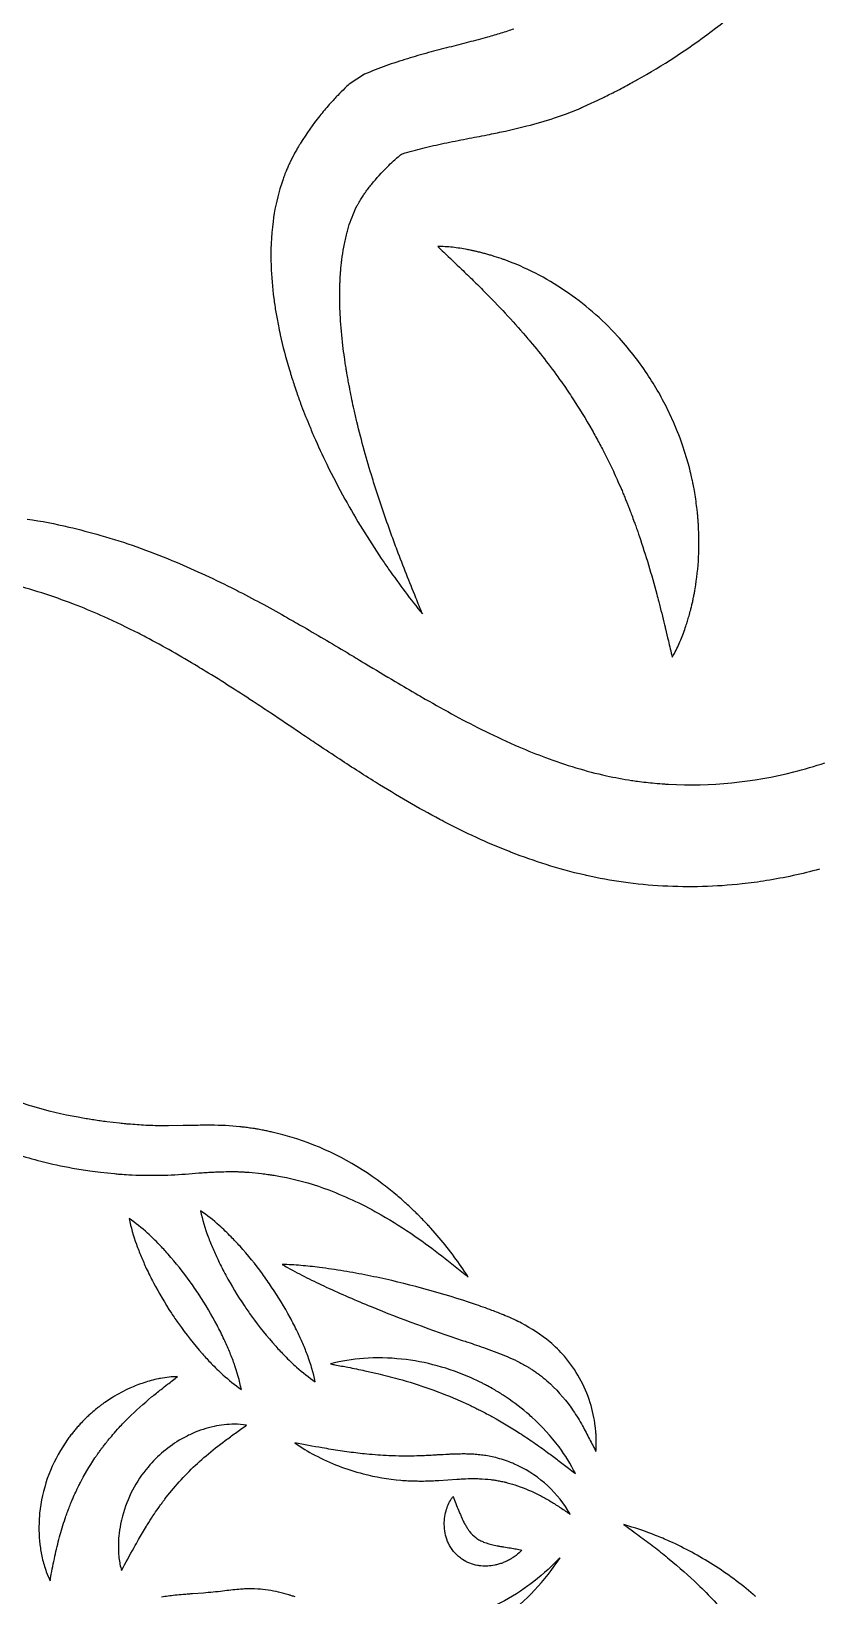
# Model space of a CAD drawing. Header units: millimetres. Extents: x 4236 to 5436, y 1579 to 2339.
# Drawn here: x 4973.7 to 4999.2, y 1722.6 to 1773.3 of the extents above; entities that cross this region are included whole.
import ezdxf

# ---------------------------------------------------------------- set-up
doc = ezdxf.new("R2010")
doc.units = ezdxf.units.MM
doc.layers.add('Default', color=70, linetype='Continuous')

msp = doc.modelspace()

# ---------------------------------------------------------------- linework, layer by layer
at = {"layer": 'Default'}
for points in [[(4989.367, 1773.403, -0.008666), (4988.947, 1773.266, -0.006208), (4988.51, 1773.138, -0.004967), (4987.9, 1772.974, -0.001398), (4987.263, 1772.811, 0.001605), (4986.934, 1772.726, 0.002354), (4986.6, 1772.638, 0.007868), (4985.918, 1772.442, 0.011835), (4985.222, 1772.212, 0.015713), (4984.521, 1771.938), (4984.028, 1771.615, 0.007654), (4983.888, 1771.483, 0.009301), (4983.657, 1771.252, 0.003746), (4983.546, 1771.135, 0.012959), (4983.227, 1770.774, 0.006046), (4983.074, 1770.588, 0.030334), (4982.453, 1769.709, 0.008128), (4982.399, 1769.621, 0.003093), (4982.337, 1769.513, -0.002589), (4982.296, 1769.441, 0.007275), (4982.259, 1769.377, -0.001174), (4982.212, 1769.286), (4982.13, 1769.125, 0.010849), (4982.1, 1769.064, 0.00776), (4982.071, 1769.003, 0.005236), (4982.037, 1768.922, -0.001063), (4981.985, 1768.799, 0.012444), (4981.911, 1768.615, 0.007023), (4981.862, 1768.471, 0.009187), (4981.784, 1768.224, 0.041158), (4981.561, 1767.163, 0.039662), (4981.497, 1765.739, 0.025172), (4981.587, 1764.675, 0.010618), (4981.652, 1764.229, 0.006993), (4981.733, 1763.79, 0.002334), (4981.791, 1763.5, 0.018538), (4982.09, 1762.366, 0.001589), (4982.132, 1762.227, 0.003662), (4982.197, 1762.019, 0.00511), (4982.266, 1761.813, 0.003391), (4982.311, 1761.676, 0.0038), (4982.382, 1761.472, 0.002339), (4982.456, 1761.269, 0.009606), (4982.719, 1760.6, 0.003764), (4982.886, 1760.205, 0.012467), (4983.303, 1759.3, 0.011365), (4983.892, 1758.17, 0.021353), (4985.07, 1756.253, 0.003715), (4985.308, 1755.906, 0.019595), (4986.402, 1754.456, -0.000925), (4986.192, 1754.972, -0.002553), (4985.882, 1755.745, -0.004316), (4985.583, 1756.518, -0.002508), (4985.393, 1757.035, -0.005027), (4985.119, 1757.811, -0.006465), (4984.864, 1758.59, -0.002733), (4984.782, 1758.85, -0.015247), (4984.279, 1760.675, -0.004329), (4984.188, 1761.067, -0.008377), (4984.053, 1761.721, -0.001442), (4984.028, 1761.852, -0.003555), (4983.991, 1762.047, -0.005132), (4983.957, 1762.243, -0.003683), (4983.934, 1762.373, -0.004107), (4983.904, 1762.569, -0.002496), (4983.876, 1762.764, -0.005004), (4983.826, 1763.154, -0.014624), (4983.745, 1764.058, -0.016291), (4983.724, 1764.821, -0.005671), (4983.724, 1764.915, -0.006481), (4983.727, 1765.072, -0.001784), (4983.732, 1765.196, 0.001176), (4983.738, 1765.336, -0.004594), (4983.745, 1765.444, 0.001982), (4983.755, 1765.566, 0.00287), (4983.76, 1765.627, -0.001297), (4983.767, 1765.718, -0.007948), (4983.777, 1765.808, -0.005977), (4983.79, 1765.929, -0.017487), (4983.853, 1766.34, -0.011941), (4983.939, 1766.735, -0.010703), (4983.981, 1766.899, -0.041082), (4984.225, 1767.553), (4984.282, 1767.674, 0.006759), (4984.328, 1767.755, -0.004304), (4984.37, 1767.831, -0.021929), (4984.414, 1767.903), (4984.48, 1768.003, -0.016954), (4984.555, 1768.111, -0.002712), (4984.604, 1768.178, -0.010327), (4984.655, 1768.245, -0.005474), (4984.759, 1768.377, -0.027855), (4985.259, 1768.929, -0.011222), (4985.469, 1769.129, -0.004335), (4985.613, 1769.258, -0.003539), (4985.66, 1769.298, -0.00145), (4985.721, 1769.349, -0.003161), (4985.848, 1769.389, -0.013144), (4986.504, 1769.565, -0.008348), (4987.195, 1769.72, -0.004026), (4987.922, 1769.863, 0.002122), (4988.581, 1769.991, 0.004452), (4989.091, 1770.097, 0.009119), (4989.789, 1770.262, 0.016434), (4990.683, 1770.521), (4991.045, 1770.647), (4991.434, 1770.799, 0.011622), (4991.532, 1770.842, -0.00271), (4991.594, 1770.87), (4991.759, 1770.946), (4992.09, 1771.099, 0.001835), (4992.171, 1771.138, 0.00299), (4992.332, 1771.216, 0.002189), (4992.729, 1771.416, 0.006933), (4992.966, 1771.54, 0.001796), (4993.201, 1771.669, -0.002215), (4993.358, 1771.754, 0.034607), (4995.763, 1773.32, 0.076203), (4999.787, 1777.454, -0.001466)], [(4973.595, 1757.527, -0.020502), (4974.945, 1757.268, -0.012674), (4975.981, 1756.997, -0.029007), (4978.281, 1756.187, -0.017155), (4980.199, 1755.308, -0.002013), (4980.466, 1755.173, -0.006407), (4981.257, 1754.755, -0.004486), (4982.034, 1754.323, -0.001837), (4982.546, 1754.031, -0.004177), (4984.053, 1753.143, -0.000972), (4984.546, 1752.846, 0.00109), (4985.525, 1752.261, 0.002545), (4986.254, 1751.833, 0.001142), (4986.497, 1751.693, 0.004895), (4987.467, 1751.153, 0.008876), (4988.436, 1750.652, 0.012047), (4989.532, 1750.145, 0.013262), (4990.391, 1749.801, 0.017161), (4991.378, 1749.468, 0.020373), (4992.371, 1749.211, 0.017162), (4993.182, 1749.059, 0.004684), (4993.37, 1749.033, 0.01356), (4993.938, 1748.968, 0.005745), (4994.256, 1748.944, 0.001995), (4994.383, 1748.936, 0.077448), (4998.442, 1749.337, 0.015978), (4999.452, 1749.626, 0.015266)], [(4999.275, 1746.184, -0.028441), (4997.558, 1745.811, -0.011359), (4996.765, 1745.703, -0.039821), (4994.199, 1745.635, -0.021729), (4992.917, 1745.762, -0.020623), (4991.726, 1745.977, -0.001186), (4991.648, 1745.994, -0.020719), (4990.413, 1746.331, -0.016998), (4989.294, 1746.723, -0.001328), (4989.221, 1746.751, -0.025839), (4987.108, 1747.72, -0.001503), (4986.972, 1747.791, -0.017829), (4984.886, 1748.999, -0.006075), (4983.645, 1749.794, -0.002398), (4982.918, 1750.277, -0.001391), (4982.437, 1750.597, 0.000312), (4981.487, 1751.236, 0.001745), (4981.015, 1751.55, 0.009345), (4979.359, 1752.602, 0.001488), (4979.121, 1752.746, 0.016321), (4977.44, 1753.698, 0.002809), (4977.197, 1753.824, 0.011136), (4976.09, 1754.354, 0.01226), (4975.216, 1754.723, 0.027505), (4973.153, 1755.399, 0.007621)], [(4973.254, 1736.947, 0.017125), (4974.038, 1736.719, 0.017212), (4975.057, 1736.499, 0.007388), (4975.34, 1736.452, 0.003878), (4975.624, 1736.411, 0.000088), (4975.964, 1736.365), (4976.422, 1736.317, 0.004997), (4976.595, 1736.302, 0.002471), (4976.883, 1736.282, 0.031809), (4978.723, 1736.306, -0.001095), (4979.16, 1736.339, -0.001757), (4979.372, 1736.354, -0.003021), (4979.58, 1736.367, -0.002433), (4979.734, 1736.374, -0.005687), (4980.037, 1736.383, -0.007287), (4980.163, 1736.385, -0.002697), (4980.288, 1736.383, 0.001069), (4980.412, 1736.382, -0.006791), (4980.537, 1736.376, -0.00204), (4980.687, 1736.368, 0.002969), (4980.787, 1736.362), (4981.189, 1736.32, -0.001976), (4981.392, 1736.293, -0.002893), (4981.544, 1736.272, -0.00657), (4981.744, 1736.24, -0.012985), (4981.993, 1736.19, -0.038239), (4983.367, 1735.788, -0.040038), (4985.071, 1734.98, -0.023028), (4986.157, 1734.295, -0.012926), (4987.032, 1733.652, -0.007477), (4987.89, 1732.964, 0.003112), (4987.768, 1733.148, 0.014539), (4987.317, 1733.781, 0.020078), (4986.821, 1734.384), (4986.674, 1734.554, 0.007721), (4986.617, 1734.615, 0.001881), (4986.52, 1734.716, -0.000702), (4986.365, 1734.878, 0.002467), (4986.286, 1734.959, 0.004666), (4986.166, 1735.078, 0.002414), (4986.043, 1735.194, -0.000528), (4985.878, 1735.348, 0.005793), (4985.816, 1735.405, 0.005839), (4985.709, 1735.498, -0.001227), (4985.536, 1735.645, 0.013533), (4985.09, 1735.999, 0.082564), (4982.33, 1737.446), (4982.105, 1737.515), (4981.878, 1737.578, 0.004682), (4981.707, 1737.621, 0.001373), (4981.537, 1737.661, -0.001447), (4981.395, 1737.694, 0.006336), (4981.25, 1737.723, 0.002144), (4981.076, 1737.754, -0.002421), (4980.959, 1737.775, -0.000995), (4980.901, 1737.783, -0.000241), (4980.724, 1737.808, 0.002447), (4980.635, 1737.82, 0.007504), (4980.487, 1737.836, 0.026412), (4979.545, 1737.885, 0.001502), (4979.43, 1737.885, 0.002403), (4979.202, 1737.883, 0.001419), (4978.652, 1737.873), (4978.176, 1737.867, -0.00374), (4977.813, 1737.868, -0.005267), (4977.505, 1737.879, -0.010327), (4976.941, 1737.916, 0.002651), (4976.787, 1737.929, -0.002422), (4976.684, 1737.938, -0.005532), (4976.581, 1737.948), (4976.169, 1737.996, -0.000144), (4975.962, 1738.026, -0.0015), (4975.755, 1738.057, -0.003546), (4975.549, 1738.09, -0.005627), (4975.345, 1738.127, -0.001901), (4975.242, 1738.144, -0.030871), (4973.746, 1738.501, -0.011107), (4973.256, 1738.658, -0.006718)], [(4997.206, 1722.616, -0.001079), (4997.13, 1722.683, 0.033253), (4995.83, 1723.645, 0.03468), (4994.42, 1724.403, 0.011246), (4993.963, 1724.597, 0.027983), (4992.933, 1724.945, -0.002089), (4993.252, 1724.716, -0.005094), (4993.723, 1724.368, -0.007198), (4994.182, 1724.012, -0.003359), (4994.405, 1723.829, -0.018094), (4995.333, 1723.007, -0.022569), (4996.368, 1721.915, -0.02435)], [(4989.042, 1721.943, 0.090094), (4990.866, 1723.871, -0.002168), (4990.808, 1723.812, -0.03582), (4989.89, 1723.01, -0.002772), (4989.825, 1722.962, -0.044588), (4988.801, 1722.343, -0.02141)], [(4982.277, 1722.604, 0.00921), (4982.163, 1722.642, 0.006428), (4982.071, 1722.672, 0.019084), (4981.741, 1722.759, 0.014652), (4981.404, 1722.823, 0.023996), (4981.064, 1722.859, 0.02591), (4980.638, 1722.861, 0.008251), (4980.455, 1722.849, 0.007978), (4980.191, 1722.823, 0.001815), (4979.938, 1722.792, -0.01062), (4979.304, 1722.728), (4978.947, 1722.704, 0.002894), (4978.818, 1722.694, 0.001363), (4978.644, 1722.68, 0.006788), (4978.383, 1722.655, 0.008748), (4977.947, 1722.597, 0.00859)]]:
    msp.add_lwpolyline(points, format="xyb", dxfattribs=at)
for points in [[(4992.905, 1758.366, 0.003034), (4992.927, 1758.311, 0.003944), (4992.96, 1758.23, 0.002661), (4993.016, 1758.094, -0.001536), (4993.062, 1757.985, -0.004908), (4993.106, 1757.875, 0.001068), (4993.126, 1757.819, 0.002453), (4993.187, 1757.653, 0.00129), (4993.272, 1757.43, -0.010836), (4993.304, 1757.346, -0.007061), (4993.334, 1757.261, -0.002324), (4993.362, 1757.176, 0.002766), (4993.381, 1757.12, 0.001404), (4993.411, 1757.034, -0.001138), (4993.431, 1756.978, -0.01731), (4994, 1755.092, -0.00057), (4994.064, 1754.846, -0.002229), (4994.16, 1754.474, -0.004232), (4994.252, 1754.095, -0.000893), (4994.283, 1753.968, -0.00111), (4994.375, 1753.581, 0.001296), (4994.437, 1753.318, 0.002721), (4994.503, 1753.051, 0.007633), (4994.57, 1753.173, 0.023516), (4994.776, 1753.609, 0.018397), (4994.943, 1754.06, 0.011416), (4994.997, 1754.223, 0.006762), (4995.045, 1754.388, 0.002006), (4995.099, 1754.587, 0.009959), (4995.134, 1754.721, 0.006711), (4995.164, 1754.855, 0.002738), (4995.191, 1754.99, -0.001239), (4995.219, 1755.125, 0.00397), (4995.243, 1755.261, 0.05706), (4995.35, 1757.336, 0.000878), (4995.341, 1757.475, 0.001775), (4995.336, 1757.545, 0.003112), (4995.327, 1757.65, 0.002984), (4995.322, 1757.72, 0.01142), (4995.302, 1757.894, 0.001319), (4995.262, 1758.172, 0.003276), (4995.22, 1758.45, 0.005768), (4995.179, 1758.657, 0.002551), (4995.149, 1758.794, 0.001743), (4995.102, 1759.001, -0.003312), (4995.086, 1759.069, 0.002758), (4995.062, 1759.173, 0.008724), (4995.036, 1759.275), (4994.954, 1759.546, 0.025643), (4994.677, 1760.349, 0.017129), (4994.39, 1760.998, 0.013436), (4994.063, 1761.628, 0.015443), (4993.688, 1762.23, 0.038317), (4992.729, 1763.457, 0.058276), (4991.025, 1764.923, 0.062017), (4989.05, 1765.932, 0.004494), (4988.952, 1765.966, 0.00942), (4988.657, 1766.061, 0.001962), (4988.525, 1766.1, -0.002817), (4988.391, 1766.135, 0.001977), (4988.259, 1766.17, 0.002796), (4988.192, 1766.187, 0.006572), (4988.092, 1766.21, 0.009159), (4987.99, 1766.23, 0.00474), (4987.856, 1766.257, 0.019826), (4987.38, 1766.33, 0.02448), (4986.898, 1766.36, 0.00112), (4987.096, 1766.17, 0.00086), (4987.675, 1765.619, -0.00298), (4988.048, 1765.26, -0.005772), (4988.409, 1764.901, -0.018567), (4989.746, 1763.458, -0.002306), (4989.9, 1763.275, -0.019641), (4990.912, 1761.969, -0.008041), (4991.24, 1761.487, -0.013397), (4991.909, 1760.401, -0.000816), (4992.019, 1760.197, -0.003118), (4992.237, 1759.789, -0.00821), (4992.5, 1759.271, -0.01275), (4992.741, 1758.742), (4992.844, 1758.515, -0.006529), (4992.873, 1758.447, -0.001835)], [(4979.616, 1733.879, 0.008453), (4979.791, 1733.494, 0.012423), (4980.029, 1733.026, 0.023099), (4980.624, 1732.044, 0.008054), (4980.862, 1731.702, 0.028283), (4981.65, 1730.724, 0.009379), (4981.94, 1730.416, 0.017127), (4982.325, 1730.047, 0.033613), (4982.93, 1729.575, 0.037334), (4982.685, 1730.414, 0.013013), (4982.526, 1730.81, 0.008643), (4982.351, 1731.195, 0.012455), (4982.112, 1731.662, 0.023553), (4981.516, 1732.643, 0.009886), (4981.216, 1733.07, 0.026067), (4980.49, 1733.963, 0.009192), (4980.2, 1734.27, 0.016907), (4979.814, 1734.64, 0.033358), (4979.21, 1735.113, 0.037033), (4979.457, 1734.274, 0.012834)], [(4977.284, 1733.634, 0.00851), (4977.453, 1733.249, 0.012507), (4977.685, 1732.782, 0.02326), (4978.265, 1731.801, 0.008108), (4978.498, 1731.458, 0.028474), (4979.271, 1730.479, 0.009442), (4979.556, 1730.171, 0.017234), (4979.936, 1729.801, 0.033798), (4980.533, 1729.327, 0.037546), (4980.299, 1730.164, 0.013095), (4980.146, 1730.559, 0.008699), (4979.977, 1730.943, 0.012538), (4979.745, 1731.41, 0.023718), (4979.164, 1732.391, 0.009954), (4978.87, 1732.817, 0.026244), (4978.157, 1733.712, 0.009252), (4977.871, 1734.019, 0.017013), (4977.492, 1734.39, 0.033545), (4976.896, 1734.865, 0.037243), (4977.131, 1734.028, 0.012915)], [(4990.039, 1729.913, -0.00719), (4990.093, 1729.877, -0.011147), (4990.199, 1729.8, -0.006969), (4990.319, 1729.706, -0.017671), (4990.553, 1729.503, -0.054751), (4991.291, 1728.636, -0.02386), (4991.591, 1728.151, -0.014546), (4991.815, 1727.717, -0.009971), (4992.028, 1727.311, 0.009464), (4992.035, 1727.413, 0.00594), (4992.038, 1727.515, 0.002691), (4992.039, 1727.72, 0.002963), (4992.036, 1727.797, 0.009213), (4992.027, 1727.951, 0.01129), (4992.008, 1728.131, 0.04594), (4991.842, 1728.897, 0.101027), (4991.005, 1730.399, 0.0412), (4990.531, 1730.866, 0.054711), (4989.616, 1731.47, 0.010631), (4989.377, 1731.588, 0.008738), (4989.089, 1731.716, 0.003335), (4988.849, 1731.816, 0.003836), (4988.657, 1731.888, 0.003829), (4988.371, 1731.992, 0.001665), (4988.087, 1732.091, 0.026995), (4985.027, 1732.938, 0.007729), (4984.246, 1733.094, 0.009365), (4983.459, 1733.224, 0.004536), (4983.062, 1733.277, 0.009799), (4982.462, 1733.342, 0.014116), (4981.856, 1733.377, 0.00444), (4982.032, 1733.276, 0.011776), (4982.656, 1732.947, 0.006072), (4983.285, 1732.643, 0.006276), (4984.01, 1732.318, 0.004644), (4984.739, 1732.01, 0.015962), (4987.692, 1730.916, -0.000625), (4987.877, 1730.855, -0.002365), (4988.152, 1730.763, -0.004615), (4988.466, 1730.653, -0.015693), (4989.154, 1730.39, -0.017832), (4989.476, 1730.241, -0.01045), (4989.794, 1730.071, -0.001165), (4989.895, 1730.008), (4989.968, 1729.962)], [(4988.049, 1728.761, -0.010147), (4988.139, 1728.715, -0.001089), (4988.26, 1728.655, -0.003825), (4988.44, 1728.563, -0.006283), (4988.619, 1728.468, -0.001374), (4988.679, 1728.435, -0.017156), (4989.554, 1727.913, -0.00855), (4990.01, 1727.608, -0.006375), (4990.461, 1727.286, -0.004811), (4990.797, 1727.034, -0.001442), (4991.134, 1726.774, 0.00136), (4991.362, 1726.599, 0.046055), (4990.833, 1727.461, 0.0476), (4989.951, 1728.428, 0.008324), (4989.786, 1728.573, 0.03181), (4989.021, 1729.141, 0.010552), (4988.866, 1729.239, 0.005961), (4988.707, 1729.331, 0.000371), (4988.515, 1729.44, 0.008502), (4988.451, 1729.475, 0.00793), (4988.352, 1729.525, 0.001615), (4988.253, 1729.573), (4987.988, 1729.701, 0.077288), (4985.73, 1730.308, 0.043725), (4984.495, 1730.331, 0.048401), (4983.426, 1730.153, 0.000894), (4983.568, 1730.125, 0.000755), (4983.988, 1730.045, -0.002135), (4984.265, 1729.99, -0.004324), (4984.539, 1729.933, -0.005056), (4984.945, 1729.841, -0.009699), (4985.611, 1729.671, -0.036731), (4987.652, 1728.946), (4987.897, 1728.833, -0.002503), (4987.988, 1728.79, -0.004305)], [(4975.619, 1728.512, 0.001671), (4975.566, 1728.464, 0.006215), (4975.513, 1728.416, 0.010769), (4975.462, 1728.365, 0.002214), (4975.313, 1728.209, 0.00299), (4975.264, 1728.157, 0.00967), (4975.168, 1728.049, 0.014974), (4975.078, 1727.937, 0.00291), (4974.989, 1727.824, 0.008839), (4974.902, 1727.708), (4974.743, 1727.467, 0.116351), (4973.995, 1725.317, 0.010949), (4973.979, 1725.105, 0.050031), (4974.018, 1724.191, 0.00592), (4974.035, 1724.088, 0.028613), (4974.136, 1723.646, 0.018098), (4974.211, 1723.415, 0.028162), (4974.333, 1723.127, -0.001099), (4974.358, 1723.262, -0.007833), (4974.489, 1723.919, -0.012461), (4974.64, 1724.545, -0.017044), (4974.822, 1725.144, -0.006421), (4974.846, 1725.218, 0.002289), (4974.905, 1725.377, -0.005586), (4974.931, 1725.449, 0.001344), (4974.999, 1725.62, -0.005196), (4975.04, 1725.718, 0.002544), (4975.094, 1725.844, -0.015201), (4975.189, 1726.051, 0.003235), (4975.215, 1726.105, -0.001339), (4975.253, 1726.187, -0.00909), (4975.316, 1726.308, 0.003404), (4975.363, 1726.402, -0.011207), (4975.407, 1726.481), (4975.527, 1726.689), (4975.586, 1726.794), (4975.652, 1726.895), (4975.789, 1727.11, -0.004533), (4975.85, 1727.195, 0.002967), (4975.92, 1727.293, -0.0077), (4975.954, 1727.343, -0.008256), (4976.008, 1727.416, -0.004516), (4976.063, 1727.487, 0.001449), (4976.157, 1727.606, 0.005391), (4976.212, 1727.678, -0.003154), (4976.369, 1727.863, -0.007225), (4976.572, 1728.092, -0.015855), (4976.873, 1728.402, -0.020934), (4977.626, 1729.082, -0.00701), (4977.931, 1729.328, -0.00289), (4978.141, 1729.492, -0.001733), (4978.466, 1729.74, 0.025363), (4978.189, 1729.724, 0.020965), (4977.914, 1729.682, 0.005463), (4977.846, 1729.669, 0.016118), (4977.609, 1729.613, 0.011495), (4977.375, 1729.543, 0.026532), (4976.919, 1729.365, 0.030308), (4976.358, 1729.069), (4976.105, 1728.904, 0.006518), (4976.034, 1728.851, 0.002183), (4975.949, 1728.786, -0.002537), (4975.849, 1728.71, 0.02122), (4975.672, 1728.56, -0.002878)], [(4978.055, 1725.776, -0.011077), (4978.099, 1725.831), (4978.212, 1725.978), (4978.333, 1726.12, -0.041235), (4979.392, 1727.18, -0.016256), (4980.012, 1727.669, -0.004393), (4980.177, 1727.791, -0.001651), (4980.346, 1727.913, 0.001197), (4980.52, 1728.039, 0.003983), (4980.698, 1728.169, 0.036063), (4980.309, 1728.199, 0.054491), (4979.647, 1728.127, 0.048338), (4978.953, 1727.901, 0.026979), (4978.599, 1727.724, 0.087945), (4977.511, 1726.812, 0.111515), (4976.678, 1725.217, 0.009013), (4976.639, 1725.054, 0.024381), (4976.572, 1724.669, 0.024935), (4976.547, 1724.337, 0.014569), (4976.548, 1724.116, 0.020009), (4976.567, 1723.867, 0.04292), (4976.648, 1723.458, -0.003188), (4977.056, 1724.204, -0.00345), (4977.204, 1724.469, -0.010075), (4977.455, 1724.893, -0.005186), (4977.531, 1725.017, -0.008356), (4977.715, 1725.297, -0.002316), (4977.875, 1725.531, 0.006153), (4977.917, 1725.588, 0.003505), (4977.986, 1725.683, -0.006985)], [(4988.687, 1726.397, -0.002415), (4988.754, 1726.387, -0.006485), (4988.82, 1726.376, -0.010533), (4988.887, 1726.363, -0.010567), (4988.97, 1726.347, -0.006541), (4989.053, 1726.328, -0.002724), (4989.153, 1726.304, -0.018369), (4989.484, 1726.205, -0.03723), (4990.197, 1725.901, -0.003482), (4990.261, 1725.868, -0.015045), (4990.576, 1725.689, -0.010606), (4990.887, 1725.49, -0.006334), (4991.197, 1725.276, 0.010496), (4991.12, 1725.407, 0.152756), (4989.368, 1726.917, 0.011495), (4989.219, 1726.978, 0.031249), (4988.714, 1727.132, 0.015486), (4988.514, 1727.172, 0.011837), (4988.314, 1727.201, 0.008249), (4988.113, 1727.221, 0.005513), (4988.033, 1727.226, 0.010704), (4987.835, 1727.234, 0.006613), (4987.639, 1727.234, 0.001901), (4987.484, 1727.232, 0.001464), (4987.408, 1727.229, 0.002333), (4987.256, 1727.222, 0.001272), (4986.885, 1727.202, -0.001543), (4986.74, 1727.193, -0.00352), (4986.523, 1727.181, -0.004916), (4986.309, 1727.173, -0.010303), (4985.954, 1727.165, -0.003257), (4985.741, 1727.166, -0.009312), (4985.314, 1727.178, -0.011517), (4984.599, 1727.23, -0.005481), (4984.312, 1727.26, -0.008505), (4983.735, 1727.338, -0.005226), (4983.155, 1727.432, -0.00226), (4982.269, 1727.591, 0.030031), (4982.918, 1727.196, 0.0576), (4984.485, 1726.592, 0.04174), (4985.702, 1726.385, 0.011011), (4985.935, 1726.368, 0.007041), (4986.167, 1726.361, 0.002233), (4986.322, 1726.358, 0.004404), (4986.438, 1726.359, 0.006872), (4986.707, 1726.367, 0.001525), (4986.934, 1726.377), (4987.521, 1726.416, -0.005364), (4987.699, 1726.428, -0.01428), (4988.081, 1726.437, -0.009932), (4988.251, 1726.434, -0.018448), (4988.62, 1726.406, 0.001674)], [(4988.996, 1723.702, -0.01048), (4988.935, 1723.681, 0.001735), (4988.873, 1723.663, 0.004891), (4988.746, 1723.631, -0.074479), (4988.301, 1723.608, -0.016567), (4988.193, 1723.621, -0.100857), (4987.699, 1723.819, -0.016167), (4987.634, 1723.865, -0.120362), (4987.25, 1724.34, -0.098696), (4987.114, 1724.882, -0.081794), (4987.171, 1725.396, -0.029961), (4987.239, 1725.591, -0.043315), (4987.337, 1725.775, -0.023621), (4987.394, 1725.855, -0.002309), (4987.442, 1725.738, -0.00128), (4987.532, 1725.515, 0.004111), (4987.617, 1725.309, 0.007077), (4987.68, 1725.164, 0.010629), (4987.745, 1725.028, 0.013375), (4987.813, 1724.905, 0.014069), (4987.87, 1724.811, 0.017279), (4987.93, 1724.728, 0.064229), (4988.133, 1724.524, 0.036512), (4988.266, 1724.439, 0.018491), (4988.387, 1724.382, 0.032053), (4988.732, 1724.281, 0.009272), (4988.83, 1724.26, 0.005981), (4988.933, 1724.241, 0.003199), (4989.039, 1724.224, -0.00102), (4989.262, 1724.189, -0.006055), (4989.44, 1724.158, -0.009835), (4989.626, 1724.119, -0.038404), (4989.437, 1723.946, -0.01624), (4989.373, 1723.9, -0.008384), (4989.28, 1723.84, -0.001245), (4989.226, 1723.808, -0.012674), (4989.156, 1723.772, -0.008733), (4989.055, 1723.726, -0.002886)]]:
    msp.add_lwpolyline(points, format="xyb", close=True, dxfattribs=at)

doc.saveas('drawing.dxf')
